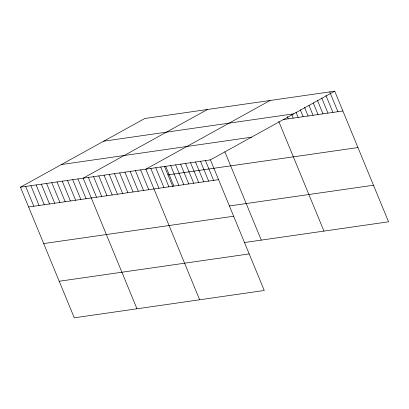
<?xml version="1.0" encoding="UTF-8"?>
<svg xmlns="http://www.w3.org/2000/svg" width="409" height="409" viewBox="0 0 409 409"><rect width="100%" height="100%" fill="white"/><g stroke="black" fill="none" stroke-linecap="round" stroke-linejoin="round"><path stroke-width="0.61" d="M20.45 187.194L210.42 159.868L264.26 290.487L74.285 317.813L20.45 187.194L144.74 118.513L334.715 91.187L388.55 221.806L244.434 242.537M207.435 109.494L83.139 178.181L136.979 308.795M270.124 100.476L145.829 169.162L199.669 299.777M210.42 159.868L334.715 91.187M103.728 141.177L293.698 113.85M283.253 119.556L342.87 110.982M61.468 164.53L251.438 137.204M167.976 174.878L357.947 147.552M28.61 206.99L218.58 179.663M229.362 205.962L373.478 185.231M43.681 243.565L233.651 216.233M59.213 281.244L249.183 253.917M329.746 91.902L337.906 111.698M325.978 95.527L332.936 112.409M321.73 97.986L327.967 113.124M317.481 100.45L322.998 113.84M313.233 102.91L318.028 114.556M308.984 105.374L313.059 115.272M304.495 107.25L308.095 115.982M300.247 109.714L303.125 116.698M295.998 112.173L298.156 117.414M291.75 114.632L293.187 118.129M287.261 116.514L288.217 118.845M278.744 121.396L323.959 231.095M224.868 151.795L261.269 240.114M205.451 160.584L213.61 180.379M200.482 161.299L208.641 181.095M195.517 162.015L203.677 181.811M190.548 162.726L198.708 182.521M185.579 163.442L193.738 183.237M180.609 164.157L188.769 183.953M175.64 164.873L183.799 184.669M170.671 165.589L178.83 185.384M165.706 166.299L173.866 186.095M164.495 166.443L172.751 186.473M160.737 167.015L168.897 186.811M155.768 167.731L163.927 187.526M150.798 168.447L158.958 188.242M140.604 169.914L148.764 189.71M135.384 170.665L143.544 190.461M130.159 171.417L138.319 191.213M124.934 172.169L133.094 191.964M119.709 172.92L127.869 192.716M114.484 173.672L122.644 193.467M109.259 174.423L117.419 194.219M104.039 175.175L112.194 194.97M98.814 175.926L106.974 195.722M93.589 176.678L101.749 196.473M88.364 177.429L96.524 197.22M77.915 178.932L86.074 198.723M72.69 179.684L80.849 199.474M67.47 180.435L75.629 200.226M62.245 181.187L70.404 200.977M57.02 181.933L65.179 201.729M51.795 182.685L59.954 202.481M46.57 183.436L54.729 203.232M41.345 184.188L49.504 203.984M36.125 184.94L44.279 204.735M30.9 185.691L39.059 205.487M25.675 186.443L33.835 206.238"/></g></svg>
